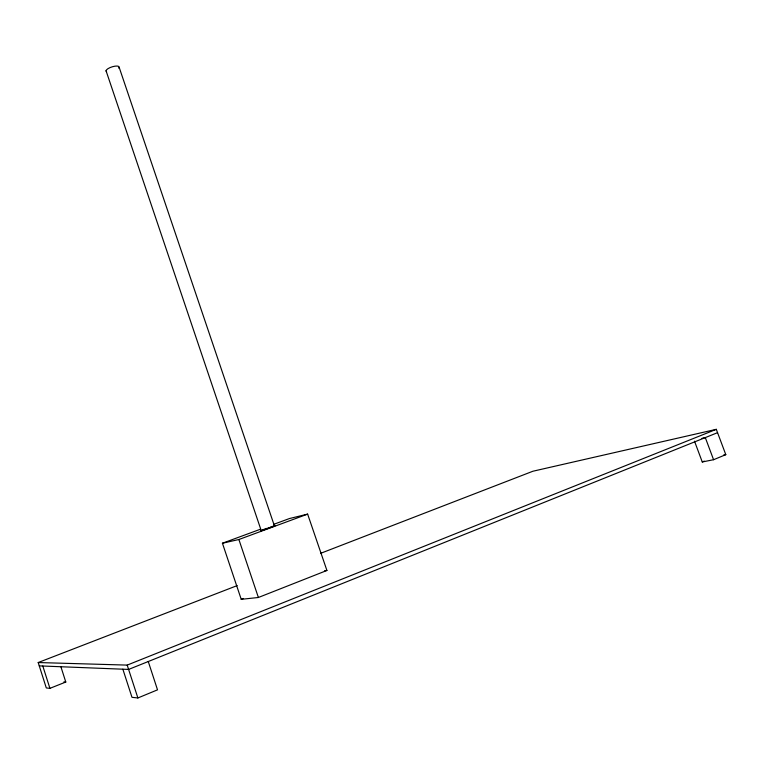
<?xml version="1.0" encoding="UTF-8"?>
<svg xmlns="http://www.w3.org/2000/svg" width="764" height="764" viewBox="0 0 764 764"><rect width="100%" height="100%" fill="white"/><g stroke="black" fill="none" stroke-linecap="round" stroke-linejoin="round"><path stroke-width="1.15" d="M262.577 529.91C253.094 533.874 284.007 522.996 272.509 526.406M694.505 441.181L702.259 461.962L704.284 461.122M122.861 669.197L131.981 697.322L137.883 697.962L157.518 689.844L148.264 661.529M702.259 461.962L713.576 459.718L725.8 454.656L716.307 429.33L532.919 471.235L320.584 553.346M717.558 432.672L128.61 669.426L39.27 665.883M60.824 666.504L65.79 682.032L49.918 688.345L46.298 687.944L38.2 662.541L127.196 665.1L716.307 429.33M263.026 529.719L264.688 529.08M260.381 529.251L222.429 543.233L241.223 599.329L258.385 597.486L326.916 570.46L307.634 514.115L289.413 518.555L273.779 524.314M241.223 599.329L243.41 598.47M38.2 662.541L237.203 585.587M222.429 543.233L238.884 539.508L307.634 514.115M265.309 528.85L266.607 528.382M267.897 527.924L269.119 527.504M270.294 527.112L271.449 526.73M701.944 438.345L705.306 437.591L713.576 459.718M723.518 455.115L725.8 454.656M324.547 570.794L326.916 570.46M63.899 681.87L65.79 682.032M119.174 67.356L274.419 525.909M106.034 70.708L261.231 530.646M238.884 539.508L258.385 597.486M127.196 665.1L137.883 697.962M42.803 666.027L49.918 688.345M106.568 71.654A6.876 2.235 -17.7 0 1 112.47 66.726A6.876 2.235 -17.7 0 1 118.754 68.13"/></g></svg>
